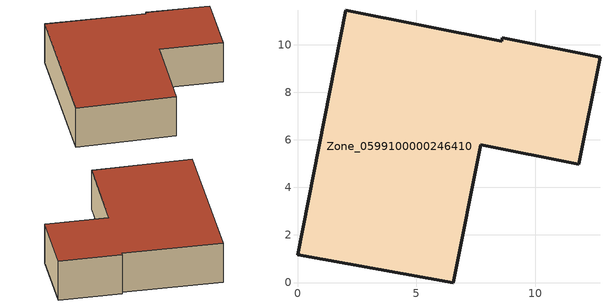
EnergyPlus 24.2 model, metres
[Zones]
Zone_0599100000246410
 floor ground (C_G): 0,1.17 2.04,11.45 8.59,10.16 8.61,10.3 12.73,9.48 11.83,4.97 7.71,5.79 6.56,0 z0
 wall outside (C_F): 11.83,4.97 12.73,9.48 8.61,10.3 8.59,10.16 2.04,11.45 0,1.17 6.56,0 7.71,5.79 11.83,4.97 z0:2.96
 roof outside (C_R): 2.04,11.45 0,1.17 6.56,0 7.71,5.79 11.83,4.97 12.73,9.48 8.61,10.3 8.59,10.16 z2.96
[BUILDING]
Pand.0599100000246410: North Axis=0; Terrain=City; Loads Convergence Tolerance Value=0.04; Temperature Convergence Tolerance Value=0.4; Solar Distribution=FullExterior; Maximum Number of Warmup Days=25; Minimum Number of Warmup Days=1
[Site:Location]
Rotterdam.The.Hague.AP_ZH_NLD Design_Conditions: Latitude=51.96; Longitude=4.45; Time Zone=1; Elevation=-4.5
[SITE:GROUNDTEMPERATURE:BUILDINGSURFACE]
18, 18, 18, 18, 18, 18, 18, 18, 18, 18, 18, 18
[MATERIAL] Thermal Absorptance=0.9; Solar Absorptance=0.7; Visible Absorptance=0.7
Name | Roughness | Thickness | Conductivity | Density | Specific Heat
G.TI.1975-1991 | MediumSmooth | 0.15 | 0.288461 | 540 | 1210
F.TI.1975-1991 | Rough | 0.3 | 0.230769 | 1920 | 840
R.TI.1975-1991 | MediumRough | 0.2 | 0.153846 | 1500 | 1000
[CONSTRUCTION]
C_G: G.TI.1975-1991
C_F: F.TI.1975-1991
C_R: R.TI.1975-1991
[ZONE]
Zone_0599100000246410: Type=1; Multiplier=1; Ceiling Height=Autocalculate; Volume=Autocalculate; Floor Area=autocalculate; Part of Total Floor Area=Yes
[ZONEINFILTRATION:DESIGNFLOWRATE]
Infil_Zone_0599100000246410: Zone or ZoneList or Space or SpaceList=Zone_0599100000246410; Schedule=AlwaysOn; Design Flow Rate Calculation Method=Flow/Area; Flow Rate per Floor Area=0.003; Constant Term Coefficient=1; Temperature Term Coefficient=0; Velocity Term Coefficient=0; Velocity Squared Term Coefficient=0
[HVACTEMPLATE:ZONE:IDEALLOADSAIRSYSTEM]
Zone_0599100000246410: Maximum Heating Supply Air Temperature=50; Minimum Cooling Supply Air Temperature=13; Maximum Heating Supply Air Humidity Ratio=0.0156; Minimum Cooling Supply Air Humidity Ratio=0.0077; Heating Limit=NoLimit; Cooling Limit=NoLimit; Dehumidification Control Type=ConstantSensibleHeatRatio; Cooling Sensible Heat Ratio=0.7; Dehumidification Setpoint=60; Humidification Control Type=None; Humidification Setpoint=30; Outdoor Air Method=None; Outdoor Air Flow Rate per Person=0.00944; Outdoor Air Flow Rate per Zone Floor Area=0; Outdoor Air Flow Rate per Zone=0; Demand Controlled Ventilation Type=None; Outdoor Air Economizer Type=NoEconomizer; Heat Recovery Type=None; Sensible Heat Recovery Effectiveness=0.7; Latent Heat Recovery Effectiveness=0.65
[ZONECONTROL:THERMOSTAT]
ThermostatControl_Zone_0599100000246410: Zone or ZoneList=Zone_0599100000246410; Control Type Schedule=DualSetpointControlType; Control 1=Thermostat_Zone_0599100000246410; Temperature Difference Between Cutout And Setpoint=0
[THERMOSTATSETPOINT:DUALSETPOINT]
Thermostat_Zone_0599100000246410: Heating Setpoint Temperature Schedule=HeatingSetpoint_Zone_0599100000246410; Cooling Setpoint Temperature Schedule=CoolingSetpoint_Zone_0599100000246410
[SCHEDULE:COMPACT]
HeatingSetpoint_Zone_0599100000246410: Through: 12/31, For: AllDays, Until: 24:00, 21
CoolingSetpoint_Zone_0599100000246410: Through: 12/31, For: AllDays, Until: 24:00, 24
DualSetpointControlType: Through: 12/31, For: AllDays, Until: 24:00, 4
AlwaysOn: Through: 12/31, For: AllDays, Until: 24:00, 1
